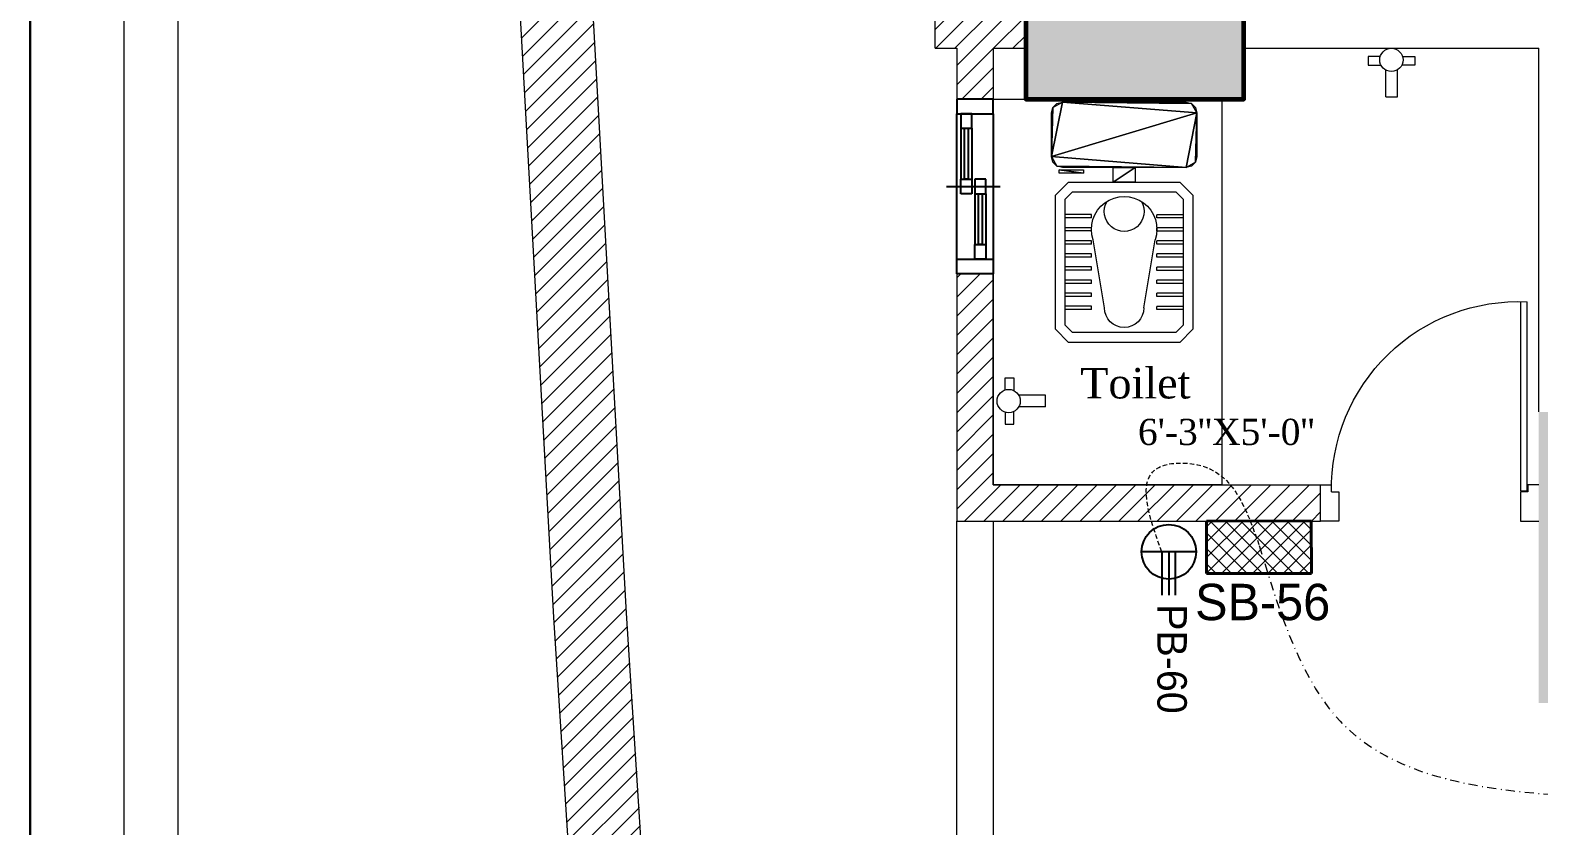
# Model space of a CAD drawing. Header units: inches. Extents: x 109699 to 44449955, y -10987 to 15824140.
# Drawn here: x 194056.2 to 194263.6, y -3610.6 to -3501.2 of the extents above; entities that cross this region are included whole.
import ezdxf

# ---------------------------------------------------------------- set-up
doc = ezdxf.new("R2010")
doc.units = ezdxf.units.IN
doc.header["$LTSCALE"] = 5
doc.header["$MEASUREMENT"] = 0
doc.linetypes.add('DASHDOT', pattern=[1, 0.5, -0.25, 0, -0.25])
doc.linetypes.add('DASHED2', pattern=[0.375, 0.25, -0.125])
doc.layers.get('0').update_dxf_attribs({"color": 123})
for name, color, linetype, lineweight in [('@NORMAL', 7, 'Continuous', 5), ('cloumn', 253, 'Continuous', 60), ('collum', 8, 'Continuous', 70), ('E-Con-Point', 5, 'DASHED2', 13), ('E-PB-Socket-5A', 203, 'Continuous', 13), ('E-SB-Switch-Board', 106, 'Continuous', 18), ('fixture', 255, 'Continuous', 0), ('ha', 252, 'Continuous', 5), ('HATCH2', 253, 'Continuous', 15), ('Low height wall', 7, 'Continuous', 9), ('SB', 1, 'DASHDOT', 20), ('WALL-1', 8, 'Continuous', 9)]:
    doc.layers.add(name, color=color, linetype=linetype, lineweight=lineweight)
for name, color, linetype in [('illustr-FURNITURE', 34, 'Continuous'), ('T', 8, 'Continuous'), ('WID', 8, 'Continuous')]:
    doc.layers.add(name, color=color, linetype=linetype)
doc.styles.get("Standard").update_dxf_attribs({"font": 'times.ttf'})
pattern_1 = [(44.99999999999996, (142401.9198280664, 2531389.256548782), (-1.325825214724776, 1.325825214724777), [])]

# ---------------------------------------------------------------- blocks, each defined once
blk = doc.blocks.new('zxczxczxcz')
at = {"layer": '@NORMAL'}
for points in [[(177327.5446916085, -15450.10043627545), (175295.1813820154, -15450.10043627545), (175295.1813820154, -14276.83252409846), (177327.5446916085, -14276.83252409846)], [(177319.9075666944, -15442.46331136129), (175302.8185069296, -15442.46331136129), (175302.8185069296, -14284.46964901264), (177319.9075666944, -14284.46964901264)]]:
    blk.add_lwpolyline(points, close=True, dxfattribs=at)
at = {"layer": 'WALL-1', "lineweight": 30}
blk.add_lwpolyline([(177340.9096602083, -15463.46540487523), (175281.8164134157, -15463.46540487523), (175281.8164134157, -14263.46755549865), (177340.9096602083, -14263.46755549865)], close=True, dxfattribs=at)
blk = doc.blocks.new('bgtrfv')
at = {"layer": 'fixture'}
for p, q in [((21441.97229669015, -26164.40491112152), (21441.97229669015, -26138.40491112152)), ((21442.86003956014, -26164.40491112152), (21442.86003956014, -26138.40491112152)), ((21440.36849646348, -26163.54399991067), (21441.86849646348, -26163.54399991067)), ((21441.86849646348, -26163.54399991067), (21441.86849646348, -26164.54399991067)), ((21470.37322828309, -26163.54399991058), (21468.86849646354, -26163.54399991058)), ((21468.86849646354, -26164.54399991055), (21468.86849646354, -26163.54399991058)), ((21441.86849646348, -26164.54399991067), (21442.86849646348, -26164.54399991067)), ((21442.86003956014, -26164.40491112152), (21441.97229669015, -26164.40491112152)), ((21442.86849646348, -26164.54399991067), (21442.86849646348, -26168.54399991067)), ((21467.86849646354, -26164.54399991055), (21467.86849646354, -26168.54399991055)), ((21468.86849646354, -26164.54399991055), (21467.86849646354, -26164.54399991055)), ((21442.86849646348, -26168.54399991067), (21440.36849646348, -26168.54399991058)), ((21467.86849646354, -26168.54399991055), (21470.36849646351, -26168.54399991055))]:
    blk.add_line(p, q, dxfattribs=at)
blk.add_arc((21443.20467689397, -26164.04399991055), 25.66868977762097, 358.8838658305763, 92.75188722137418, dxfattribs=at)
blk = doc.blocks.new('coloumn-01')
at = {"layer": 'ha'}
h = blk.add_hatch(dxfattribs=at)
h.set_pattern_fill('AR-CONC', color=256, scale=0.5)
h.set_pattern_definition([(49.99999999999999, (0, 0), (3.586300913003767, -0.3137606749129755), [0.375, -4.125]), (355, (0, 0), (-0.693756668065, 3.760960668500059), [0.3, -3.3]), (100.45144446, (0.298858405, -0.02614672), (2.89254423363556, 3.447199954843147), [0.3187009599999999, -3.505710559999999]), (46.18420000000001, (0, 1), (5.336206653357862, -0.8275964039653827), [0.5625, -6.1875]), (96.63563549, (0.444683725, 0.931033465), (4.673309728371142, 4.870593003872752), [0.47805171, -5.258568799999999]), (351.1841639899999, (0, 1), (4.673309725273866, 4.870593001349951), [0.45, -4.950000005]), (21, (0.5, 0.75), (2.984535260592308, -2.013094453326694), [0.375, -4.125]), (326.0000000000001, (0.5, 0.75), (1.216576659607909, 3.625750225234265), [0.3, -3.3]), (71.45144474, (0.74871127, 0.58224213), (4.201111883649856, 1.612655764031769), [0.31870095, -3.50571056]), (37.50000000000001, (0, 0), (0.06079927658645334, 1.664469269156557), [0, -3.26, 0, -3.35, 0, -3.3125]), (7.499999999999999, (0, 0), (1.315347687210743, 1.972058559411801), [0, -1.91, 0, -3.185, 0, -1.2625]), (327.5, (-1.115, 0), (2.669112180862045, -0.1127743586718988), [0, -1.25, 0, -3.9, 0, -5.175]), (317.5, (-1.615, 0), (2.915930846711931, 0.5005249116615886), [0, -1.625, 0, -2.59, 0, -3.675])])
h.paths.add_polyline_path([(32128.44739975178, -2546319.049243456), (32092.44739975178, -2546319.049243456), (32092.44739975178, -2546331.049243456), (32128.44739975178, -2546331.049243456)])
h.paths.add_polyline_path([(32128.44739975189, -2546617.132962178), (32098.44739975189, -2546617.132962178), (32098.44739975189, -2546629.132962178), (32128.44739975189, -2546629.132962178)])
h.paths.add_polyline_path([(31978.51966727065, -2546605.132962178), (31966.51966727065, -2546605.132962178), (31966.51966727065, -2546635.132962178), (31978.51966727065, -2546635.132962178)])
h.paths.add_polyline_path([(31821.20333333506, -2546605.132962178), (31809.20333333506, -2546605.132962178), (31809.20333333506, -2546635.132962178), (31821.20333333506, -2546635.132962178)])
h.paths.add_polyline_path([(31689.20328743063, -2546611.133238418), (31677.20328743063, -2546611.133238418), (31677.20328743063, -2546635.133238418), (31689.20328743063, -2546635.133238418)])
h.paths.add_polyline_path([(31417.20347832461, -2546611.132962178), (31405.20347832461, -2546611.132962178), (31405.20347832461, -2546635.132962178), (31417.20347832461, -2546635.132962178)])
h.paths.add_polyline_path([(31435.20347912709, -2546415.348983645), (31405.20347912709, -2546415.348983645), (31405.20347912709, -2546427.348983645), (31435.20347912709, -2546427.348983645)])
h.paths.add_polyline_path([(31633.74647668525, -2546415.348983645), (31603.74647668525, -2546415.348983645), (31603.74647668525, -2546427.348983645), (31633.74647668525, -2546427.348983645)])
h.paths.add_polyline_path([(31821.20245073218, -2546319.049243455), (31809.20245073218, -2546319.049243455), (31809.20245073218, -2546349.049243455), (31821.20245073218, -2546349.049243455)])
h.paths.add_polyline_path([(31996.51966727068, -2546319.049243455), (31966.51966727068, -2546319.049243455), (31966.51966727068, -2546331.049243455), (31996.51966727068, -2546331.049243455)])
h.paths.add_polyline_path([(31581.74648750067, -2546291.049243452), (31541.74648750067, -2546291.049243452), (31541.74648750067, -2546301.049243452), (31581.74648750067, -2546301.049243452)])
h.paths.add_polyline_path([(31485.74647668505, -2546261.049243452), (31475.74647668505, -2546261.049243452), (31475.74647668505, -2546301.049243452), (31485.74647668505, -2546301.049243452)])
h.paths.add_polyline_path([(31581.74648750064, -2546206.049278549), (31521.74648750064, -2546206.049278549), (31521.74648750064, -2546216.049243455), (31581.74648750064, -2546216.049243455)])
h.paths.add_polyline_path([(31435.20347595899, -2546206.049243455), (31405.20347595899, -2546206.049243455), (31405.20347595899, -2546218.049243455), (31435.20347595899, -2546218.049243455)])
h.paths.add_polyline_path([(31435.20347912709, -2546094.049243455), (31405.20347912709, -2546094.049243455), (31405.20347912709, -2546106.049243455), (31435.20347912709, -2546106.049243455)])
h.paths.add_polyline_path([(31583.74647668522, -2546094.049243455), (31547.74647668522, -2546094.049243455), (31547.74647668522, -2546106.049243455), (31583.74647668522, -2546106.049243455)])
h.paths.add_polyline_path([(31775.41359277777, -2546094.049243455), (31763.41359277777, -2546094.049243455), (31763.41359277777, -2546124.049243455), (31775.41359277777, -2546124.049243455)])
h.paths.add_polyline_path([(32059.80123907101, -2546094.049243455), (32047.80123907101, -2546094.049243455), (32047.80123907101, -2546124.049243455), (32059.80123907101, -2546124.049243455)])
h.paths.add_polyline_path([(32058.06771510976, -2545913.633020405), (32028.06771510976, -2545913.633020405), (32028.06771510976, -2545925.633020405), (32058.06771510976, -2545925.633020405)])
h.paths.add_polyline_path([(32048.06771510973, -2545722.712815279), (32036.06771510973, -2545722.712815279), (32036.06771510973, -2545746.712815279), (32048.06771510973, -2545746.712815279)])
h.paths.add_polyline_path([(31799.41359277774, -2545913.633020405), (31763.41359277774, -2545913.633020405), (31763.41359277774, -2545925.633020405), (31799.41359277774, -2545925.633020405)])
h.paths.add_polyline_path([(31591.53986684192, -2545945.049243456), (31561.31223659915, -2545945.049243456), (31561.31223659915, -2545957.049243456), (31591.53986684192, -2545957.049243456)])
h.paths.add_polyline_path([(31435.20347912709, -2545945.049243456), (31405.20347912709, -2545945.049243456), (31405.20347912709, -2545957.049243456), (31435.20347912709, -2545957.049243456)])
h.paths.add_polyline_path([(31429.2035252499, -2545715.383477275), (31405.2035252499, -2545715.383477275), (31405.2035252499, -2545727.383477275), (31429.2035252499, -2545727.383477275)])
h.paths.add_polyline_path([(31605.53986684192, -2545715.383237123), (31581.53986684192, -2545715.383237123), (31581.53986684192, -2545727.383237123), (31605.53986684192, -2545727.383237123)])
h.paths.add_polyline_path([(31775.41359277774, -2545711.610186095), (31763.41359277774, -2545711.610186095), (31763.41359277774, -2545735.610186095), (31775.41359277774, -2545735.610186095)])
at = {"layer": 'cloumn', "elevation": -16.69677119971932}
blk.add_lwpolyline([(31405.20347595899, -2546206.049243455), (31405.20347595899, -2546218.049243455), (31435.20347595899, -2546218.049243455), (31435.20347595899, -2546206.049243455)], close=True, dxfattribs=at)
blk = doc.blocks.new('A$C784A0730')
for p, q in [((1.800002561543806, 22.05000301974519), (2.56154453381896e-06, 20.25000301974592)), ((17.10000256153944, 22.05000301974519), (1.800002561543806, 22.05000301974519)), ((17.10000256153944, 22.05000301974519), (18.90000256153871, 20.25000301974592)), ((2.56154453381896e-06, 20.25000301974592), (2.56154453381896e-06, 1.800003019752467)), ((2.359190870749444, 20.70000301974483), (1.350002561543079, 19.6908147105421)), ((1.350002561543079, 19.6908147105421), (1.350002561543079, 2.359191328956285)), ((16.5408142523338, 20.70000301974483), (2.359190870749444, 20.70000301974483)), ((16.5408142523338, 20.70000301974483), (17.55000256154017, 19.6908147105421)), ((17.55000256153653, 2.359191328956285), (17.55000256154017, 19.6908147105421)), ((18.90000256153871, 1.800003019752467), (18.90000256153871, 20.25000301974592)), ((4.950002561541623, 17.52894649785026), (1.350002561543079, 17.52894649785026)), ((4.950002561541623, 17.07894649785135), (1.350002561543079, 17.07894649785135)), ((4.950002561541623, 17.52894649785026), (4.950002561541623, 17.07894649785135)), ((6.750002561540896, 17.28719900199189), (5.193245804788603, 7.946658461456309)), ((12.15000256153871, 17.28719900199189), (13.70675931829828, 7.946658461456309)), ((13.95000256153799, 17.54101505091398), (13.95000256154162, 17.09101505091326)), ((17.55000256153653, 17.54101505091398), (13.95000256153799, 17.54101505091398)), ((17.55000256153653, 17.09101505091326), (13.95000256153799, 17.09101505091326)), ((4.950002561541623, 15.72894649785098), (1.350002561543079, 15.72894649785098)), ((4.950002561541623, 15.27894649785208), (1.350002561543079, 15.27894649785208)), ((4.950002561541623, 15.72894649785098), (4.950002561541623, 15.27894649785208)), ((13.95000256154162, 15.74101505091471), (13.95000256154162, 15.29101505091398)), ((17.55000256153653, 15.74101505091471), (13.95000256153799, 15.74101505091471)), ((17.55000256153653, 15.29101505091398), (13.95000256153799, 15.29101505091398)), ((4.950002561541623, 13.92894649785171), (1.350002561543079, 13.92894649785171)), ((4.950002561541623, 13.4789464978528), (1.350002561543079, 13.4789464978528)), ((4.950002561541623, 13.92894649785171), (4.950002561541623, 13.4789464978528)), ((13.95000256154162, 13.94101505091544), (13.95000256154162, 13.49101505091471)), ((17.55000256153653, 13.94101505091544), (13.95000256153799, 13.94101505091544)), ((17.55000256153653, 13.49101505091471), (13.95000256153799, 13.49101505091471)), ((4.950002561541623, 12.12894649785244), (1.350002561543079, 12.12894649785244)), ((4.950002561541623, 11.67894649785353), (1.350002561543079, 11.67894649785353)), ((4.950002561541623, 12.12894649785244), (4.950002561541623, 11.67894649785353)), ((13.95000256153799, 12.14101505091617), (13.95000256153799, 11.69101505091544)), ((17.55000256153653, 12.14101505091617), (13.95000256153799, 12.14101505091617)), ((17.55000256153653, 11.69101505091544), (13.95000256153799, 11.69101505091544)), ((4.950002561541623, 10.32894649785317), (1.350002561543079, 10.32894649785317)), ((4.950002561541623, 9.878946497854258), (1.350002561543079, 9.878946497854258)), ((4.950002561541623, 8.528946497853894), (1.350002561543079, 8.528946497853894)), ((4.950002561541623, 10.32894649785317), (4.950002561541623, 9.878946497854258)), ((4.950002561541623, 8.528946497853894), (4.950002561541623, 8.078946497854986)), ((13.95000256153799, 10.34101505091689), (13.95000256154162, 9.891015050916167)), ((17.55000256153653, 10.34101505091689), (13.95000256153799, 10.34101505091689)), ((17.55000256153653, 9.891015050916167), (13.95000256153799, 9.891015050916167)), ((13.95000256154162, 8.541015050917622), (13.95000256154162, 8.091015050916894)), ((17.55000256153653, 8.541015050917622), (13.95000256153799, 8.541015050917622)), ((4.950002561541623, 8.078946497854986), (1.350002561543079, 8.078946497854986)), ((4.950002561541623, 6.728946497854622), (1.350002561543079, 6.728946497854622)), ((4.950002561541623, 6.278946497855713), (1.350002561543079, 6.278946497855713)), ((4.950002561541623, 6.728946497854622), (4.950002561541623, 6.278946497855713)), ((17.55000256153653, 8.091015050916894), (13.95000256153799, 8.091015050916894)), ((13.95000256153799, 6.74101505091835), (13.95000256153799, 6.291015050917622)), ((17.55000256153653, 6.74101505091835), (13.95000256153799, 6.74101505091835)), ((17.55000256153653, 6.291015050917622), (13.95000256153799, 6.291015050917622)), ((4.950002561541623, 4.92894649785535), (1.350002561543079, 4.92894649785535)), ((4.950002561541623, 4.478946497856441), (1.350002561543079, 4.478946497856441)), ((4.950002561541623, 4.92894649785535), (4.950002561541623, 4.478946497856441)), ((13.95000256153799, 4.941015050919077), (13.95000256153799, 4.49101505091835)), ((17.55000256153653, 4.941015050919077), (13.95000256153799, 4.941015050919077)), ((17.55000256153653, 4.49101505091835), (13.95000256153799, 4.49101505091835)), ((1.350002561543079, 2.359191328956285), (2.359190870749444, 1.350003019751739)), ((17.55000256153653, 2.359191328956285), (16.54081425233744, 1.350003019753558)), ((2.56154453381896e-06, 1.800003019752467), (1.800002561543806, 3.019753194166697e-06)), ((1.800002561543806, 3.019753194166697e-06), (17.10000256153944, 3.019753194166697e-06)), ((2.359190870749444, 1.350003019751739), (16.54081425233744, 1.350003019753558)), ((18.90000256153871, 1.800003019752467), (17.10000256153944, 3.019753194166697e-06))]:
    blk.add_line(p, q)
for centre, radius, start, end in [((9.450002561541623, 17.28719900199189), 2.699999999998909, 0, 180), ((9.450002561541623, 6.48719900199626), 4.499999999998181, 161.0753555839188, 18.92464441608116), ((9.450002561541623, 4.044713820916286), 2.740335460452963, 329.5958899420174, 210.4041100579826)]:
    blk.add_arc(centre, radius, start, end)
blk = doc.blocks.new('*U8')
at = {"color": 0, "linetype": 'Continuous'}
mesh = blk.add_polyface(dxfattribs=at)
corners = [(20, 2.536165970165733e-16), (18.5, 7.5), (0, 6.000000000000001), (0, 6.000000000000001), (1.5, -1.5), (20, 2.536165970165733e-16), (18.5, 7.5), (0.7500000000000356, 7.299038105676609), (0, 6.000000000000001), (20, 2.536165970165733e-16), (19.79903810567661, 6.749999999999965), (18.5, 7.5), (1.5, -1.5), (19.24999999999996, -1.299038105676609), (20, 2.536165970165733e-16), (0, 6.000000000000001), (0.2009618943233916, -0.7499999999999654), (1.5, -1.5), (0, 6.000000000000001), (0, 0), (0.2009618943233916, -0.7499999999999654), (0.7500000000000356, 7.299038105676609), (0.200961894323392, 6.749999999999966), (0, 6.000000000000001), (18.5, 7.5), (1.5, 7.5), (0.7500000000000356, 7.299038105676609), (19.79903810567661, 6.749999999999965), (19.24999999999996, 7.299038105676608), (18.5, 7.5), (20, 2.536165970165733e-16), (20, 6.000000000000001), (19.79903810567661, 6.749999999999965), (19.24999999999996, -1.299038105676609), (19.79903810567661, -0.7499999999999657), (20, 2.536165970165733e-16), (1.5, -1.5), (18.5, -1.5), (19.24999999999996, -1.299038105676609), (0.2009618943233916, -0.7499999999999654), (0.7500000000000346, -1.299038105676608), (1.5, -1.5)]
mesh.append_faces([[corners[k] for k in face] for face in [(0, 1, 2), (3, 4, 5), (6, 7, 8), (9, 10, 11), (12, 13, 14), (15, 16, 17)]], dxfattribs={"vtx0": -1, "vtx1": -1, "vtx2": -1, "color": 0})
mesh.append_faces([[corners[k] for k in face] for face in [(18, 19, 20), (21, 22, 23), (24, 25, 26), (27, 28, 29), (30, 31, 32), (33, 34, 35), (36, 37, 38), (39, 40, 41)]], dxfattribs={"vtx2": -1, "color": 0})
blk = doc.blocks.new('*U9')
at = {"color": 0, "linetype": 'Continuous'}
mesh = blk.add_polyface(dxfattribs=at)
corners = [(3, 0), (0, 2), (0, 0), (3, 0), (3, 2), (0, 2)]
mesh.append_faces([[corners[k] for k in face] for face in [(0, 1, 2)]], dxfattribs={"vtx0": -1, "color": 0})
mesh.append_faces([[corners[k] for k in face] for face in [(3, 4, 5)]], dxfattribs={"vtx2": -1, "color": 0})
blk = doc.blocks.new('*U10')
at = {"color": 0, "linetype": 'Continuous'}
mesh = blk.add_polyface(dxfattribs=at)
corners = [(0, 0), (0, -0.466662180113417), (3.335380429401766, 0), (0, -0.466662180113417), (3.335380429401766, -0.466662180113417), (3.335380429401766, 0)]
mesh.append_faces([[corners[k] for k in face] for face in [(0, 1, 2)]], dxfattribs={"vtx1": -1, "color": 0})
mesh.append_faces([[corners[k] for k in face] for face in [(3, 4, 5)]], dxfattribs={"vtx2": -1, "color": 0})
blk = doc.blocks.new('dfs')
at = {"layer": 'ha', "linetype": 'Continuous', "rotation": 0.0002395829340505942}
for name, p in [('*U8', (514.4679422931149, 247.8590131717865)), ('*U9', (522.9679569283326, 244.3590487146685)), ('*U10', (530.0723499216256, 246.0581429519407))]:
    blk.add_blockref(name, p, dxfattribs=at)
at = {"layer": 'ha', "rotation": 180}
blk.add_blockref('A$C784A0730', (533.9179594898524, 244.3590580066957), dxfattribs=at)
blk = doc.blocks.new('A$C70CA5988')
for p, q in [((4.360436021186615, 6.404839765760471), (4.360436021186615, 4.634511361987961)), ((5.560436021187343, 6.404839765760471), (4.360436021186615, 6.404839765760471)), ((5.560436021187343, 4.726673974284267), (5.560436021187343, 6.404839765760471)), ((-1.659554982325062e-06, 3.980397466087879), (-1.659554982325062e-06, 2.380397466087516)), ((-1.659554982325062e-06, 3.980397466087879), (3.675837440943724, 3.980397466087879)), ((-1.659554982325062e-06, 2.380397466087516), (3.701273594557279, 2.380397466087516)), ((4.360436021186615, 4.454995860214694e-06), (4.360436021186615, 1.770332858770189)), ((5.560436021187343, 4.454995860214694e-06), (4.360436021186615, 4.454995860214694e-06)), ((5.560436021187343, 1.678170246472064), (5.560436021187343, 4.454995860214694e-06))]:
    blk.add_line(p, q)
blk.add_circle((5.073962737871625, 3.202422110378166), 1.6)
blk = doc.blocks.new('fdsdfsdfs')
at = {"layer": 'WID'}
for p, q in [((7283.115564431377, -24331.808185912), (7288.115564433123, -24331.808185912)), ((7283.115564431318, -24333.80818591142), (7283.115564431377, -24331.808185912)), ((7288.115564433123, -24331.808185912), (7288.115564433123, -24333.80818591142)), ((7288.115564433123, -24333.80818591142), (7283.115564431318, -24333.80818591142)), ((7286.065564432436, -24333.80818591142), (7287.565564433018, -24333.80818591142)), ((7286.065564432436, -24335.80818591095), (7286.065564432436, -24333.80818591142)), ((7287.565564433018, -24333.80818591142), (7287.56556443296, -24335.80818591095)), ((7287.56556443296, -24335.80818591095), (7286.065564432436, -24335.80818591095)), ((7284.165564431598, -24342.80818591246), (7285.665564432122, -24342.80818591246)), ((7284.165564431598, -24344.80818591153), (7284.165564431598, -24342.80818591246)), ((7285.665564432122, -24342.80818591246), (7285.665564432122, -24344.80818591153)), ((7287.56556443296, -24342.80818591246), (7286.065564432436, -24342.80818591246)), ((7286.065564432436, -24342.80818591246), (7286.065564432436, -24344.80818591153)), ((7287.56556443296, -24344.80818591153), (7287.56556443296, -24342.80818591246)), ((7285.665564432122, -24344.80818591153), (7284.165564431598, -24344.80818591153)), ((7286.065564432436, -24344.80818591153), (7287.56556443296, -24344.80818591153)), ((7285.665564432646, -24351.80818591305), (7284.165564432122, -24351.80818591305)), ((7284.165564432122, -24351.80818591305), (7284.165564432122, -24353.80818591258)), ((7285.665564432646, -24353.80818591258), (7285.665564432646, -24351.80818591305)), ((7288.115564433094, -24353.80818591258), (7283.115564431348, -24353.80818591258)), ((7283.115564431493, -24353.80818591258), (7283.115564431348, -24355.808185912)), ((7284.165564432122, -24353.80818591258), (7285.665564432646, -24353.80818591258)), ((7288.115564433094, -24355.808185912), (7288.115564433094, -24353.80818591258)), ((7283.115564431348, -24355.808185912), (7288.115564433094, -24355.808185912))]:
    blk.add_line(p, q, dxfattribs=at)
at = {"layer": 'WID', "color": 251}
for p, q in [((7283.115564431318, -24333.80818591142), (7283.115564431493, -24353.80818591258)), ((7288.115564433094, -24353.80818591258), (7288.115564433123, -24333.80818591142)), ((7286.065564432436, -24335.80818591095), (7286.06556443264, -24342.80818591246)), ((7287.565564432785, -24335.80818591095), (7287.56556443296, -24342.80818591246)), ((7289.565564433658, -24343.808185912), (7282.165564430899, -24343.808185912)), ((7284.165564431452, -24344.8081859115), (7284.165564432122, -24351.80818591305)), ((7285.665564432442, -24344.80818591153), (7285.665564432646, -24351.80818591305))]:
    blk.add_line(p, q, dxfattribs=at)
at = {"layer": 'WID', "color": 5}
for p, q in [((7286.565564432465, -24335.80818591095), (7286.565564433164, -24342.80818591246)), ((7287.065564432873, -24335.80818591095), (7286.565564432465, -24335.80818591095)), ((7287.065564433105, -24342.80818591246), (7287.065564432873, -24335.80818591095)), ((7286.565564433164, -24342.80818591246), (7287.065564433338, -24342.80818591246)), ((7284.665564431627, -24344.80818591153), (7284.665564432355, -24351.80818591305)), ((7285.165564432034, -24344.80818591153), (7284.665564431627, -24344.80818591153)), ((7285.165564432296, -24351.80818591305), (7285.165564432034, -24344.80818591153)), ((7284.665564432355, -24351.80818591305), (7285.165564432529, -24351.80818591305))]:
    blk.add_line(p, q, dxfattribs=at)
blk = doc.blocks.new('A$C4DCB0E22')
h = blk.add_hatch()
h.set_pattern_fill('ANSI37', color=256, scale=15, angle=90.05046403147966, style=0)
h.set_pattern_definition([(135.0504640314797, (0, 0), (-1.324656962164393, -1.326992438783809), []), (225.0504640314796, (0, 0), (1.326992438783809, -1.324656962164393), [])])
h.paths.add_polyline_path([(0.0158499618895469, -4.176303718850249e-06), (-3.779117417224143e-06, 17.9999888419976), (8.999992730033242, 18.00791571250107), (9.015846471040199, 0.007922694199763214)])
at = {"lineweight": 40}
for p, q in [((-3.779117417224143e-06, 17.9999888419976), (8.999992730033242, 18.00791571250107)), ((0.0158499618895469, -4.176303718850249e-06), (-3.779117417224143e-06, 17.9999888419976)), ((9.015846471040199, 0.007922694199763214), (8.999992730033242, 18.00791571250107)), ((0.0158499618895469, -4.176303718850249e-06), (9.015846471040199, 0.007922694199763214))]:
    blk.add_line(p, q, dxfattribs=at)
blk = doc.blocks.new('A$C7D2A24B3')
at = {"lineweight": 25}
for p, q in [((9.859886922386067, 11.01563311865903), (9.859886922386067, 3.514223118658265)), ((9.859886922386067, 8.143706464579736), (15.8195753665932, 8.143706464579736)), ((9.859886922386067, 7.268951136147734), (15.8195753665932, 7.268951136147734)), ((9.859886922386067, 6.288951136148171), (15.8195753665932, 6.288951136148171))]:
    blk.add_line(p, q, dxfattribs=at)
blk.add_circle((9.85988692238243, 7.264928118658645), 3.750704999999999, dxfattribs=at)

msp = doc.modelspace()

# ---------------------------------------------------------------- hatches: boundary and pattern name
at = {"layer": 'HATCH2'}
h = msp.add_hatch(dxfattribs=at)
h.set_pattern_fill('ANSI31', color=256, scale=15, angle=-2.544443745170813e-14)
h.set_pattern_definition(pattern_1)
h.paths.add_polyline_path([(194134.868101332, -4033.998222063577), (194136.4261724671, -3989.048147490996), (194138.8146040037, -3920.142323323342), (194140.0450997711, -3884.642739730238), (194140.928657458, -3809.392474890969), (194141.2759157697, -3777.176152471735), (194136.4351710372, -3709.185979278574), (194132.104056875, -3643.012969452238), (194128.1991995646, -3581.955578525367), (194124.9558904575, -3523.69301662436), (194122.6531060227, -3482.325969495161), (194121.2999233621, -3458.017497522573), (194119.629215446, -3374.128587594072), (194118.4813935769, -3316.494620303905), (194114.0018516486, -3233.822061959936), (194113.0143841016, -3215.597772578525), (194111.0659861683, -3151.882248699016), (194109.4474077319, -3096.940058413244), (194107.8809310412, -3047.613484918422), (194107.0570285821, -3021.669731369524), (194105.2219652738, -2963.885670056849), (194104.1849373315, -2931.230836877416), (194394.1628154742, -2911.344918285778), (194508.125557512, -2903.529653806987), (194714.3447308282, -2889.387686430759), (194868.4595517207, -2878.818898212447), (194870.2823044496, -2888.717385327725), (194821.1480994355, -2892.086879605244), (194743.3567875941, -2897.42160273744), (194645.4232405983, -2904.137627268026), (194522.3828899847, -2912.575410217329), (194289.4104094184, -2928.552048891599), (194114.4858634688, -2940.547913206557), (194118.1306367212, -3055.317687166671), (194121.3310179422, -3161.011579910575), (194123.1137356517, -3217.160641200191), (194125.6067277732, -3263.17026448604), (194128.4760039377, -3316.124429201989), (194131.2943864786, -3457.639913051205), (194138.1814466131, -3581.358545522953), (194150.718503759, -3768.991541889778), (194150.4185472238, -3856.771011519993), (194146.540836751, -3985.913362607176), (194144.8511096184, -4034.661689242164)])
h = msp.add_hatch(dxfattribs=at)
h.set_pattern_fill('ANSI31', color=256, scale=15, angle=-2.544443745170813e-14)
h.set_pattern_definition(pattern_1)
h.paths.add_polyline_path([(194185.6205199728, -3498.699389864973), (194185.6205199728, -3472.699389864973), (194180.6205199728, -3472.699389864973), (194180.6205199728, -3503.699389864973), (194183.6205199728, -3503.699389864973), (194183.6205199728, -3510.699389865438), (194188.6205199728, -3510.699389865438), (194188.6205199728, -3503.699389864973), (194193.0775192466, -3503.699389864973), (194193.0775192466, -3498.699389865438)])
h = msp.add_hatch(dxfattribs=at)
h.set_pattern_fill('ANSI31', color=256, scale=15, angle=-2.544443745170813e-14)
h.set_pattern_definition(pattern_1)
h.paths.add_polyline_path([(194233.6205199728, -3563.699389864973), (194188.6205199728, -3563.699389864973), (194188.6205199728, -3534.699389865438), (194183.6205199727, -3534.699389865438), (194183.6205199726, -3568.699389864973), (194233.6205199728, -3568.699389864973)])

# ---------------------------------------------------------------- linework, layer by layer
at = {"layer": 'E-Con-Point', "ltscale": 0.5}
msp.add_spline([(194211.774734853, -3572.923931040646, -16.32058813289535), (194213.66015625, -3560.74609375), (194217.70703125, -3561.2421875), (194225.17578125, -3572.0703125, 0.3973762376235932)], degree=3, dxfattribs=at)
at = {"layer": 'ha', "elevation": 0.4836980198015013}
msp.add_lwpolyline([(194188.6205199728, -3510.699389865438), (194188.6205199728, -3510.699389865205), (194220.021297863, -3510.699389865438), (194220.021297863, -3563.699389864973), (194188.6205199728, -3563.69938986474), (194188.6205199728, -3534.699389865438)], dxfattribs=at)
at = {"layer": 'Low height wall'}
for p, q in [((194183.6205199727, -3637.699389864973, 0.4836980198010785), (194183.6205199726, -3568.699389864973, 0.4836980198010785)), ((194188.6205199728, -3568.699389864973, 0.3836980198008177), (194188.6205199728, -3632.699389864973, 0.3836980198008177))]:
    msp.add_line(p, q, dxfattribs=at)
at = {"layer": 'SB', "ltscale": 0.5}
for points in [[(194171.0732403477, -3028.378208730793, -0.2245844333455302), (194169.14453125, -3037.625, -0.2245844333455302), (194170.125, -3058.09765625, -0.2245844333455302), (194178.9921875, -3091.84375), (194296.10546875, -3225.90625, 0.4287668056533068), (194390.3046875, -3274.96875), (194770.1186257348, -3717.357132261154, 0.2841549535472846)], [(194225.17578125, -3572.0703125, 0.3973762376235932), (194236.83984375, -3596.76953125, 0.3973762376235932), (194277.3747827897, -3606.790640159089, -0.1538900300177404), (194412.8694351786, -3614.207544878063, -0.3572317764200268), (194556.48046875, -3644.2578125, 0.2300285237754537), (194749.3515625, -3680.3203125, 0.2185255425921895), (194758.556835695, -3694.239488976548, 0.2037978320968744), (194770.1186257348, -3717.357132261155, 0.2841549535472846)]]:
    msp.add_spline(points, degree=3, dxfattribs=at)
at = {"layer": 'WALL-1'}
for p, q in [((194180.6205199728, -3503.699389864973, 0.3550990099009432), (194180.6205199728, -3472.699389864973, 0.3372574257424894)), ((194180.6205199728, -3503.699389864973, 0.3973762376235932), (194183.6205199728, -3503.699389864973, 0.3973762376235932)), ((194183.6205199728, -3503.699389864973, 0.3836980198010771), (194183.6205199728, -3510.699389865438, 0.3836980198010771)), ((194188.6205199728, -3503.699389864973, 0.3973762376235932), (194193.0775224146, -3503.699389864973, 0.3973762376235932)), ((194188.6205199728, -3503.699389864973, 0.3836980198010771), (194188.6205199728, -3510.699389865438, 0.3836980198010771)), ((194223.0775192466, -3503.699389864973, 0.3973762376235932), (194263.6205199728, -3503.699389864973, 0.3973762376235932)), ((194263.6205199726, -3553.699389862179, 0.3836980198012171), (194263.6205199727, -3503.699389864973, 0.2882884788489697)), ((194183.6205199728, -3510.699389865438, 0.4836980198010785), (194188.6205199728, -3510.699389865438, 0.4836980198010785)), ((194183.6205199727, -3534.699389865438, 0.483698019800657), (194183.6205199726, -3568.699389864973, 0.4836980198006557)), ((194188.6205199728, -3534.699389865438, 0.4836980198015013), (194183.6205199727, -3534.699389865438, 0.4836980198015013)), ((194188.6205199728, -3534.699389865438, 0.3836980198010771), (194188.6205199728, -3563.699389864973, 0.3836980198010771)), ((194188.6205199728, -3563.699389864973, 0.3973762376235932), (194233.6205199728, -3563.699389864973, 0.3973762376235932)), ((194233.6205199728, -3568.699389864973, 0.3560794684755066), (194233.6205199728, -3563.699389864973, 0.3505557582096266)), ((194183.6205199728, -3568.699389864973, 0.3973762376235932), (194233.6205199728, -3568.699389864973, 0.3973762376235932))]:
    msp.add_line(p, q, dxfattribs=at)
for points in [[(194134.868101332, -4033.998222063577), (194140.1502309218, -3881.609724769651), (194141.2759157697, -3777.176152471735), (194135.4612099685, -3695.506311085823), (194128.1991995646, -3581.955578525367), (194121.2999233621, -3458.017497522573), (194118.4813935769, -3316.494620303905), (194112.7451852037, -3210.629549945521), (194109.9291198326, -3112.108625861632), (194109.9291198326, -3112.108625861632), (194104.1849373315, -2931.230836877416), (194868.4595517207, -2878.818898212447)], [(194144.8566044985, -4034.503162927916), (194150.1483635964, -3881.836856044267), (194151.2797487272, -3776.874449314773), (194145.4385208684, -3694.832095145908), (194138.1814466131, -3581.358545523099), (194131.2943864786, -3457.639913051235), (194128.4760039377, -3316.124429201989), (194122.7374516086, -3210.216099769799), (194119.9245842758, -3111.807060051467), (194114.4858634688, -2940.547913206383), (194870.2823044496, -2888.717385327696)]]:
    msp.add_lwpolyline(points, dxfattribs=at)

# ---------------------------------------------------------------- block references
at = {"layer": '@NORMAL'}
msp.add_blockref('coloumn-01', (162787.8740432889, 2542707.34985359, 17.1892869196193), dxfattribs=at)
at = {"layer": '@NORMAL', "xscale": -1}
msp.add_blockref('bgtrfv', (215703.989016436, 22599.84461032243, 0.6560794684753333), dxfattribs=at)
at = {"layer": 'collum', "xscale": -1}
msp.add_blockref('fdsdfsdfs', (201471.7360844082, 20821.10879604534, 0.5836980198015027), dxfattribs=at)
at = {"layer": 'E-PB-Socket-5A', "rotation": 270.0000026979018}
msp.add_blockref('A$C7D2A24B3', (194205.4857832525, -3563.06404441439, -16.32058813289535), dxfattribs=at)
at = {"layer": 'E-SB-Switch-Board', "xscale": 0.8002315484918654, "yscale": 0.8002315484918654, "zscale": 0.8002315484918654, "rotation": 89.99999999999999}
msp.add_blockref('A$C4DCB0E22', (194232.3457462349, -3575.907811315601, 0.3973762376235932), dxfattribs=at)
at = {"layer": 'ha'}
for p, rotation in [((194246.55144172, -3510.373352602697, 0.4973762376235946), 89.99999999999997), ((194195.8063146505, -3548.99710801336, 0.4925157198999734), 180)]:
    msp.add_blockref('A$C70CA5988', p, dxfattribs=dict(at, rotation=rotation))
at = {"layer": 'illustr-FURNITURE', "xscale": -1, "rotation": 0.0004573729623036371}
msp.add_blockref('dfs', (194731.0841238002, -3766.445273584561, 0.4836980198015013), dxfattribs=at)
at = {"layer": 'WALL-1', "linetype": 'Continuous', "xscale": 0.9681819840000001, "yscale": 0.9681819840000001, "zscale": 0.9681819840000001, "rotation": 270}
msp.add_blockref('zxczxczxcz', (209027.6479416023, 167129.4557606005), dxfattribs=at)

# ---------------------------------------------------------------- texts
at = {"layer": 'E-PB-Socket-5A', "insert": (194215.225940991, -3580.135332700575, -16.54947803255835), "char_height": 4.05, "width": 19.50860864139948, "attachment_point": 1, "rotation": 269.99999999999994}
msp.add_mtext('{\\fCentury Gothic|b0|i0|c0|p34;PB-60}', dxfattribs=at)
at = {"layer": 'E-SB-Switch-Board', "insert": (194216.3605550906, -3577.329833536373, -0.01607039078069328), "char_height": 5, "width": 24.08470202641911, "attachment_point": 1}
msp.add_mtext('{\\fCentury Gothic|b0|i0|c0|p34;SB-56}', dxfattribs=at)
at = {"layer": 'T', "insert": (194200.57435486, -3547.641865059881, 0.1243427372970757), "char_height": 4.2, "width": 32.43412229418755, "attachment_point": 1}
msp.add_mtext("Toilet                {\\H0.85714x;6'-3''X5'-0''}", dxfattribs=at)

doc.saveas('drawing.dxf')
